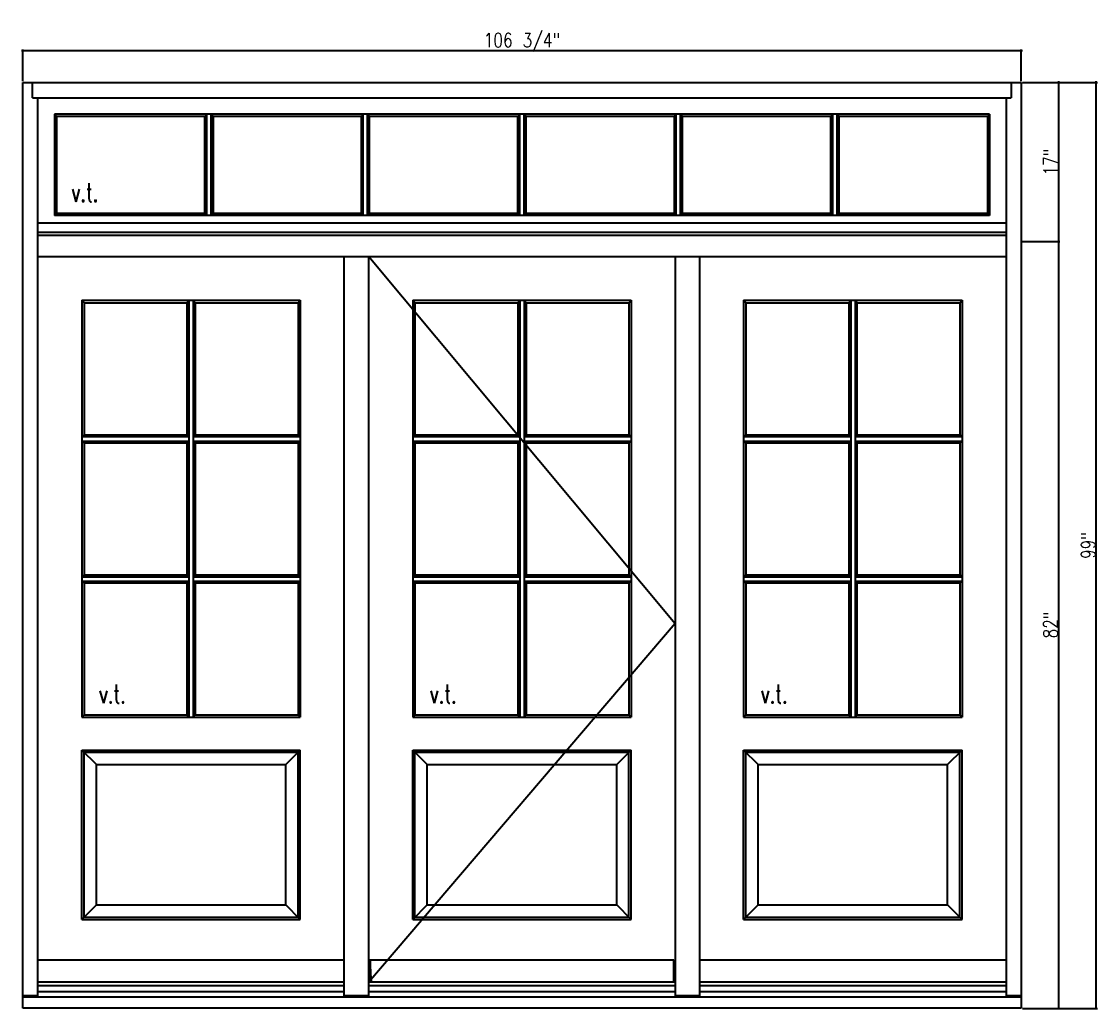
# Model space of a CAD drawing. Header units: inches. Extents: x 1985 to 11287, y 379 to 4336.
# Drawn here: x 9058 to 9173, y 3420.2 to 3525.8 of the extents above; entities that cross this region are included whole.
import ezdxf

# ---------------------------------------------------------------- set-up
doc = ezdxf.new("R2010")
doc.units = ezdxf.units.IN
doc.header["$MEASUREMENT"] = 0
doc.layers.get('0').update_dxf_attribs({"linetype": 'CONTINUOUS'})
doc.layers.get('Defpoints').update_dxf_attribs({"linetype": 'CONTINUOUS'})
for name, color, linetype in [('COTE1-1 99', 7, 'CONTINUOUS'), ('elevation 99', 7, 'CONTINUOUS'), ('opening side 99', 1, 'CONTINUOUS')]:
    doc.layers.add(name, color=color, linetype=linetype)
doc.styles.get("Standard").update_dxf_attribs({"font": 'txt.shx', "width": 0.8})
doc.dimstyles.new('Elevation', dxfattribs={"dimscale": 2, "dimtxt": 0.75, "dimasz": 0.0625, "dimexe": 0.0625, "dimexo": 0.0625, "dimgap": 0.0625, "dimtad": 1, "dimdec": 5, "dimzin": 0, "dimdsep": 46, "dimlunit": 5, "dimtxsty": 'Standard', "dimblk1": 'OBLIQUE', "dimblk2": 'OBLIQUE', "dimsah": 1, "dimcen": 2, "dimdle": 0.0625, "dimclrd": 1, "dimclre": 1, "dimadec": 1, "dimazin": 0, "dimtfac": 0.375, "dimtdec": 5, "dimtmove": 0, "dimatfit": 3, "dimldrblk": 'OBLIQUE', "dimfxl": 1, "dimfrac": 2, "dimtolj": 1, "dimtzin": 0, "dimarcsym": 0})

# ---------------------------------------------------------------- blocks, each defined once
blk = doc.blocks.new('_OBLIQUE')
at = {"color": 0, "linetype": 'ByBlock'}
blk.add_line((-0.5, -0.5), (0.5, 0.5), dxfattribs=at)
blk = doc.blocks.new('*D131')
at = {"layer": 'COTE1-1 99', "color": 1, "lineweight": -2, "transparency": 16777216}
for p, q in [((9058, 3522.7), (9165, 3522.7)), ((9058.13, 3519.42), (9058.13, 3522.83)), ((9164.88, 3519.42), (9164.88, 3522.83))]:
    blk.add_line(p, q, dxfattribs=at)
at = {"layer": 'Defpoints', "color": 0, "transparency": 16777216}
for p in [(9164.88, 3522.7), (9058.13, 3519.29), (9164.88, 3519.29)]:
    blk.add_point(p, dxfattribs=at)
at = {"layer": 'COTE1-1 99', "color": 1, "lineweight": -2, "transparency": 16777216, "xscale": 0.125, "yscale": 0.125, "zscale": 0.125, "rotation": 180}
blk.add_blockref('_OBLIQUE', (9058.13, 3522.7), dxfattribs=at)
at = {"layer": 'COTE1-1 99', "color": 1, "lineweight": -2, "transparency": 16777216, "xscale": 0.125, "yscale": 0.125, "zscale": 0.125}
blk.add_blockref('_OBLIQUE', (9164.88, 3522.7), dxfattribs=at)
at = {"layer": 'COTE1-1 99', "color": 0, "transparency": 16777216, "insert": (9111.5, 3523.58), "char_height": 1.5, "attachment_point": 5}
blk.add_mtext('\\A1;106 3/4"', dxfattribs=at)
blk = doc.blocks.new('*D132')
at = {"layer": 'COTE1-1 99', "color": 1, "lineweight": -2, "transparency": 16777216}
for p, q in [((9165, 3519.29), (9169.01, 3519.29)), ((9168.88, 3502.17), (9168.88, 3519.42)), ((9165, 3502.29), (9169.01, 3502.29))]:
    blk.add_line(p, q, dxfattribs=at)
at = {"layer": 'Defpoints', "color": 0, "transparency": 16777216}
for p in [(9164.88, 3519.29), (9168.88, 3519.29), (9164.88, 3502.29)]:
    blk.add_point(p, dxfattribs=at)
at = {"layer": 'COTE1-1 99', "color": 1, "lineweight": -2, "transparency": 16777216, "xscale": 0.125, "yscale": 0.125, "zscale": 0.125}
for p, rotation in [((9168.88, 3519.29), 90), ((9168.88, 3502.29), 270)]:
    blk.add_blockref('_OBLIQUE', p, dxfattribs=dict(at, rotation=rotation))
at = {"layer": 'COTE1-1 99', "color": 0, "transparency": 16777216, "insert": (9168.01, 3510.79), "char_height": 1.5, "attachment_point": 5, "rotation": 90}
blk.add_mtext('\\A1;17"', dxfattribs=at)
blk = doc.blocks.new('*D133')
at = {"layer": 'COTE1-1 99', "color": 1, "lineweight": -2, "transparency": 16777216}
for p, q in [((9165, 3502.29), (9169.01, 3502.29)), ((9168.88, 3420.17), (9168.88, 3502.42)), ((9165, 3420.29), (9169.01, 3420.29))]:
    blk.add_line(p, q, dxfattribs=at)
at = {"layer": 'Defpoints', "color": 0, "transparency": 16777216}
for p in [(9164.88, 3502.29), (9168.88, 3502.29), (9164.88, 3420.29)]:
    blk.add_point(p, dxfattribs=at)
at = {"layer": 'COTE1-1 99', "color": 1, "lineweight": -2, "transparency": 16777216, "xscale": 0.125, "yscale": 0.125, "zscale": 0.125}
for p, rotation in [((9168.88, 3502.29), 90), ((9168.88, 3420.29), 270)]:
    blk.add_blockref('_OBLIQUE', p, dxfattribs=dict(at, rotation=rotation))
at = {"layer": 'COTE1-1 99', "color": 0, "transparency": 16777216, "insert": (9168.01, 3461.29), "char_height": 1.5, "attachment_point": 5, "rotation": 90}
blk.add_mtext('\\A1;82"', dxfattribs=at)
blk = doc.blocks.new('*D134')
at = {"layer": 'COTE1-1 99', "color": 1, "lineweight": -2, "transparency": 16777216}
for p, q in [((9165, 3519.29), (9173.03, 3519.29)), ((9172.9, 3420.17), (9172.9, 3519.42)), ((9165, 3420.29), (9173.03, 3420.29))]:
    blk.add_line(p, q, dxfattribs=at)
at = {"layer": 'Defpoints', "color": 0, "transparency": 16777216}
for p in [(9164.88, 3519.29), (9172.9, 3519.29), (9164.88, 3420.29)]:
    blk.add_point(p, dxfattribs=at)
at = {"layer": 'COTE1-1 99', "color": 1, "lineweight": -2, "transparency": 16777216, "xscale": 0.125, "yscale": 0.125, "zscale": 0.125}
for p, rotation in [((9172.9, 3519.29), 90), ((9172.9, 3420.29), 270)]:
    blk.add_blockref('_OBLIQUE', p, dxfattribs=dict(at, rotation=rotation))
at = {"layer": 'COTE1-1 99', "color": 0, "transparency": 16777216, "insert": (9172.03, 3469.79), "char_height": 1.5, "attachment_point": 5, "rotation": 90}
blk.add_mtext('\\A1;99"', dxfattribs=at)

msp = doc.modelspace()

# ---------------------------------------------------------------- linework, layer by layer
at = {"layer": 'elevation 99'}
for p, q in [((9058.127671, 3519.293135), (9164.877671, 3519.293135)), ((9058.127671, 3420.293135), (9058.127671, 3519.293135)), ((9059.190171, 3517.668135), (9059.190171, 3519.293135)), ((9163.815171, 3519.293135), (9163.815171, 3517.668135)), ((9164.877671, 3519.293135), (9164.877671, 3420.293135)), ((9059.190171, 3517.668135), (9163.815171, 3517.668135)), ((9059.752671, 3502.918135), (9059.752671, 3517.668135)), ((9163.252671, 3517.668135), (9163.252671, 3502.918135)), ((9078.240758, 3515.909184), (9061.511567, 3515.909184)), ((9061.511567, 3515.909184), (9061.511567, 3505.052059)), ((9061.752638, 3515.668113), (9061.511567, 3515.909184)), ((9073.117321, 3515.668113), (9061.752638, 3515.668113)), ((9061.752638, 3515.668113), (9061.752638, 3505.29313)), ((9077.60683, 3515.668113), (9073.117321, 3515.668113)), ((9077.60683, 3515.668113), (9077.81103, 3515.909184)), ((9077.60683, 3505.29313), (9077.60683, 3515.668113)), ((9077.81103, 3505.052059), (9077.81103, 3515.909184)), ((9089.754284, 3515.909184), (9078.240758, 3515.909184)), ((9078.27763, 3505.052059), (9078.27763, 3515.909184)), ((9078.48183, 3515.668113), (9078.27763, 3515.909184)), ((9078.48183, 3505.29313), (9078.48183, 3515.668113)), ((9078.48183, 3515.668113), (9078.48183, 3505.29313)), ((9089.513213, 3515.668113), (9078.48183, 3515.668113)), ((9094.336121, 3515.668113), (9089.513213, 3515.668113)), ((9133.751258, 3515.909184), (9089.754284, 3515.909184)), ((9094.336121, 3515.668113), (9094.540321, 3515.909184)), ((9094.336121, 3505.29313), (9094.336121, 3515.668113)), ((9094.540321, 3505.052059), (9094.540321, 3515.909184)), ((9095.211121, 3515.668113), (9095.006921, 3515.909184)), ((9095.006921, 3505.052059), (9095.006921, 3515.909184)), ((9095.211121, 3505.29313), (9095.211121, 3515.668113)), ((9111.065271, 3515.668113), (9095.211121, 3515.668113)), ((9111.065271, 3515.668113), (9111.269471, 3515.909184)), ((9111.065271, 3505.29313), (9111.065271, 3515.668113)), ((9111.269471, 3505.052059), (9111.269471, 3515.909184)), ((9111.736071, 3505.052059), (9111.736071, 3515.909184)), ((9111.940271, 3515.668113), (9111.736071, 3515.909184)), ((9127.794421, 3515.668113), (9111.940271, 3515.668113)), ((9111.940271, 3505.29313), (9111.940271, 3515.668113)), ((9127.998621, 3515.909184), (9127.794421, 3515.668113)), ((9127.794421, 3505.29313), (9127.794421, 3515.668113)), ((9127.998621, 3505.052059), (9127.998621, 3515.909184)), ((9128.669421, 3515.668113), (9128.465221, 3515.909184)), ((9128.465221, 3505.052059), (9128.465221, 3515.909184)), ((9128.669421, 3505.29313), (9128.669421, 3515.668113)), ((9133.99233, 3515.668113), (9128.669421, 3515.668113)), ((9144.764784, 3515.909184), (9133.751258, 3515.909184)), ((9144.523713, 3515.668113), (9133.99233, 3515.668113)), ((9144.727913, 3515.909184), (9144.523713, 3515.668113)), ((9144.523713, 3505.29313), (9144.523713, 3515.668113)), ((9144.523713, 3515.668113), (9144.523713, 3505.29313)), ((9161.493976, 3515.909184), (9144.727913, 3515.909184)), ((9144.727913, 3505.052059), (9144.727913, 3515.909184)), ((9145.194513, 3505.052059), (9145.194513, 3515.909184)), ((9145.398713, 3515.668113), (9145.194513, 3515.909184)), ((9150.846521, 3515.668113), (9145.398713, 3515.668113)), ((9145.398713, 3505.29313), (9145.398713, 3515.668113)), ((9161.252905, 3515.668113), (9150.846521, 3515.668113)), ((9161.252905, 3515.668113), (9161.493976, 3515.909184)), ((9161.252905, 3515.668113), (9161.252905, 3505.29313)), ((9161.493976, 3515.909184), (9161.493976, 3505.052059)), ((9061.752638, 3505.29313), (9061.511567, 3505.052059)), ((9078.240758, 3505.052059), (9061.511567, 3505.052059)), ((9073.117321, 3505.29313), (9061.752638, 3505.29313)), ((9077.60683, 3505.29313), (9073.117321, 3505.29313)), ((9077.81103, 3505.052059), (9077.60683, 3505.29313)), ((9089.754284, 3505.052059), (9078.240758, 3505.052059)), ((9078.48183, 3505.29313), (9078.27763, 3505.052059)), ((9089.513213, 3505.29313), (9078.48183, 3505.29313)), ((9094.336121, 3505.29313), (9089.513213, 3505.29313)), ((9133.751258, 3505.052059), (9089.754284, 3505.052059)), ((9094.540321, 3505.052059), (9094.336121, 3505.29313)), ((9095.211121, 3505.29313), (9095.006921, 3505.052059)), ((9111.065271, 3505.29313), (9095.211121, 3505.29313)), ((9111.269471, 3505.052059), (9111.065271, 3505.29313)), ((9111.940271, 3505.29313), (9111.736071, 3505.052059)), ((9127.794421, 3505.29313), (9111.940271, 3505.29313)), ((9127.998621, 3505.052059), (9127.794421, 3505.29313)), ((9128.669421, 3505.29313), (9128.465221, 3505.052059)), ((9133.99233, 3505.29313), (9128.669421, 3505.29313)), ((9144.764784, 3505.052059), (9133.751258, 3505.052059)), ((9144.523713, 3505.29313), (9133.99233, 3505.29313)), ((9144.727913, 3505.052059), (9144.523713, 3505.29313)), ((9161.493976, 3505.052059), (9144.727913, 3505.052059)), ((9145.398713, 3505.29313), (9145.194513, 3505.052059)), ((9150.846521, 3505.29313), (9145.398713, 3505.29313)), ((9161.252905, 3505.29313), (9150.846521, 3505.29313)), ((9161.252905, 3505.29313), (9161.493976, 3505.052059)), ((9059.752671, 3504.293135), (9163.252671, 3504.293135)), ((9058.127671, 3420.293135), (9058.127671, 3503.293135)), ((9059.752671, 3502.918135), (9059.752671, 3503.293135)), ((9059.752671, 3503.293135), (9163.252671, 3503.293135)), ((9059.752671, 3500.668135), (9059.752671, 3502.918135)), ((9163.252671, 3502.918135), (9059.752671, 3502.918135)), ((9078.502671, 3503.293135), (9147.252671, 3503.293135)), ((9092.502671, 3503.293135), (9130.502671, 3503.293135)), ((9092.502671, 3503.293135), (9130.502671, 3503.293135)), ((9092.502671, 3503.293135), (9130.502671, 3503.293135)), ((9163.252671, 3503.293135), (9163.252671, 3502.918135)), ((9163.252671, 3502.918135), (9163.252671, 3500.668135)), ((9164.877671, 3502.293135), (9164.877671, 3420.293135)), ((9059.752671, 3500.668135), (9092.502671, 3500.668135)), ((9059.752671, 3421.62126), (9059.752671, 3500.668135)), ((9059.752671, 3500.668135), (9092.502671, 3500.668135)), ((9059.752671, 3421.62126), (9059.752671, 3500.668135)), ((9059.752671, 3500.668135), (9092.502671, 3500.668135)), ((9092.502671, 3500.668135), (9095.127671, 3500.668135)), ((9092.502671, 3421.62126), (9092.502671, 3500.668135)), ((9095.127671, 3500.668135), (9127.877671, 3500.668135)), ((9095.127671, 3421.62126), (9095.127671, 3500.668135)), ((9095.127671, 3500.668135), (9127.877671, 3500.668135)), ((9095.127671, 3500.668135), (9127.877671, 3500.668135)), ((9127.877671, 3500.668135), (9130.502671, 3500.668135)), ((9127.877671, 3500.668135), (9127.877671, 3421.62126)), ((9130.502671, 3500.668135), (9163.252671, 3500.668135)), ((9130.502671, 3500.668135), (9163.252671, 3500.668135)), ((9130.502671, 3421.62126), (9130.502671, 3500.668135)), ((9130.502671, 3500.668135), (9163.252671, 3500.668135)), ((9163.252671, 3500.668135), (9163.252671, 3421.62126)), ((9163.252671, 3500.668135), (9163.252671, 3421.62126)), ((9064.449085, 3495.998458), (9064.449085, 3451.431464)), ((9064.449085, 3495.998458), (9087.806258, 3495.998458)), ((9064.690156, 3495.730586), (9064.449085, 3495.998458)), ((9064.690156, 3495.730586), (9064.690156, 3481.627086)), ((9064.690156, 3495.730586), (9075.690171, 3495.730586)), ((9075.690171, 3495.730586), (9075.894371, 3495.998458)), ((9075.690171, 3495.730586), (9075.690171, 3481.627086)), ((9075.894371, 3495.998458), (9075.894371, 3451.431464)), ((9076.360971, 3495.998458), (9076.360971, 3451.431464)), ((9076.360971, 3495.998458), (9076.565171, 3495.730586)), ((9076.565171, 3495.730586), (9076.565171, 3481.627086)), ((9076.565171, 3495.730586), (9087.565187, 3495.730586)), ((9087.565187, 3495.730586), (9087.806258, 3495.998458)), ((9087.565187, 3495.730586), (9087.565187, 3481.627086)), ((9087.806258, 3495.998458), (9087.806258, 3451.431464)), ((9099.824085, 3495.998458), (9099.824085, 3451.431464)), ((9099.824085, 3495.998458), (9123.181258, 3495.998458)), ((9100.065156, 3495.730586), (9099.824085, 3495.998458)), ((9100.065156, 3495.730586), (9100.065156, 3481.627086)), ((9100.065156, 3495.730586), (9111.065171, 3495.730586)), ((9111.065171, 3495.730586), (9111.269371, 3495.998458)), ((9111.065171, 3495.730586), (9111.065171, 3481.627086)), ((9111.269371, 3495.998458), (9111.269371, 3451.431464)), ((9111.735971, 3495.998458), (9111.735971, 3451.431464)), ((9111.735971, 3495.998458), (9111.940171, 3495.730586)), ((9111.940171, 3495.730586), (9111.940171, 3481.627086)), ((9111.940171, 3495.730586), (9122.940187, 3495.730586)), ((9122.940187, 3495.730586), (9123.181258, 3495.998458)), ((9122.940187, 3495.730586), (9122.940187, 3481.627086)), ((9123.181258, 3495.998458), (9123.181258, 3451.431464)), ((9135.199085, 3495.998458), (9135.199085, 3451.431464)), ((9135.199085, 3495.998458), (9158.556258, 3495.998458)), ((9135.440156, 3495.730586), (9135.199085, 3495.998458)), ((9135.440156, 3495.730586), (9135.440156, 3481.627086)), ((9135.440156, 3495.730586), (9146.440171, 3495.730586)), ((9146.440171, 3495.730586), (9146.644371, 3495.998458)), ((9146.440171, 3495.730586), (9146.440171, 3481.627086)), ((9146.644371, 3495.998458), (9146.644371, 3451.431464)), ((9147.110971, 3495.998458), (9147.110971, 3451.431464)), ((9147.110971, 3495.998458), (9147.315171, 3495.730586)), ((9147.315171, 3495.730586), (9147.315171, 3481.627086)), ((9147.315171, 3495.730586), (9158.315187, 3495.730586)), ((9158.315187, 3495.730586), (9158.556258, 3495.998458)), ((9158.315187, 3495.730586), (9158.315187, 3481.627086)), ((9158.556258, 3495.998458), (9158.556258, 3451.431464)), ((9064.690156, 3481.627086), (9064.449085, 3481.422886)), ((9064.449085, 3481.422886), (9075.894371, 3481.422886)), ((9064.449085, 3480.956286), (9075.894371, 3480.956286)), ((9064.690156, 3480.752086), (9064.449085, 3480.956286)), ((9064.690156, 3481.627086), (9075.690171, 3481.627086)), ((9064.690156, 3480.752086), (9075.690171, 3480.752086)), ((9064.690156, 3480.752086), (9064.690156, 3466.648586)), ((9075.690171, 3481.627086), (9075.894371, 3481.422886)), ((9075.690171, 3480.752086), (9075.894371, 3480.956286)), ((9075.690171, 3480.752086), (9075.690171, 3466.648586)), ((9076.565171, 3481.627086), (9076.360971, 3481.422886)), ((9076.360971, 3481.422886), (9087.806258, 3481.422886)), ((9076.565171, 3480.752086), (9076.360971, 3480.956286)), ((9076.360971, 3480.956286), (9087.806258, 3480.956286)), ((9076.565171, 3481.627086), (9087.565187, 3481.627086)), ((9076.565171, 3480.752086), (9087.565187, 3480.752086)), ((9076.565171, 3480.752086), (9076.565171, 3466.648586)), ((9087.565187, 3481.627086), (9087.806258, 3481.422886)), ((9087.565187, 3480.752086), (9087.806258, 3480.956286)), ((9087.565187, 3480.752086), (9087.565187, 3466.648586)), ((9100.065156, 3481.627086), (9099.824085, 3481.422886)), ((9099.824085, 3481.422886), (9111.269371, 3481.422886)), ((9099.824085, 3480.956286), (9111.269371, 3480.956286)), ((9100.065156, 3480.752086), (9099.824085, 3480.956286)), ((9100.065156, 3481.627086), (9111.065171, 3481.627086)), ((9100.065156, 3480.752086), (9111.065171, 3480.752086)), ((9100.065156, 3480.752086), (9100.065156, 3466.648586)), ((9111.065171, 3481.627086), (9111.269371, 3481.422886)), ((9111.065171, 3480.752086), (9111.269371, 3480.956286)), ((9111.065171, 3480.752086), (9111.065171, 3466.648586)), ((9111.940171, 3481.627086), (9111.735971, 3481.422886)), ((9111.735971, 3481.422886), (9123.181258, 3481.422886)), ((9111.940171, 3480.752086), (9111.735971, 3480.956286)), ((9111.735971, 3480.956286), (9123.181258, 3480.956286)), ((9111.940171, 3481.627086), (9122.940187, 3481.627086)), ((9111.940171, 3480.752086), (9122.940187, 3480.752086)), ((9111.940171, 3480.752086), (9111.940171, 3466.648586)), ((9122.940187, 3481.627086), (9123.181258, 3481.422886)), ((9122.940187, 3480.752086), (9123.181258, 3480.956286)), ((9122.940187, 3480.752086), (9122.940187, 3466.648586)), ((9135.440156, 3481.627086), (9135.199085, 3481.422886)), ((9135.199085, 3481.422886), (9146.644371, 3481.422886)), ((9135.199085, 3480.956286), (9146.644371, 3480.956286)), ((9135.440156, 3480.752086), (9135.199085, 3480.956286)), ((9135.440156, 3481.627086), (9146.440171, 3481.627086)), ((9135.440156, 3480.752086), (9146.440171, 3480.752086)), ((9135.440156, 3480.752086), (9135.440156, 3466.648586)), ((9146.440171, 3481.627086), (9146.644371, 3481.422886)), ((9146.440171, 3480.752086), (9146.644371, 3480.956286)), ((9146.440171, 3480.752086), (9146.440171, 3466.648586)), ((9147.315171, 3481.627086), (9147.110971, 3481.422886)), ((9147.110971, 3481.422886), (9158.556258, 3481.422886)), ((9147.315171, 3480.752086), (9147.110971, 3480.956286)), ((9147.110971, 3480.956286), (9158.556258, 3480.956286)), ((9147.315171, 3481.627086), (9158.315187, 3481.627086)), ((9147.315171, 3480.752086), (9158.315187, 3480.752086)), ((9147.315171, 3480.752086), (9147.315171, 3466.648586)), ((9158.315187, 3481.627086), (9158.556258, 3481.422886)), ((9158.315187, 3480.752086), (9158.556258, 3480.956286)), ((9158.315187, 3480.752086), (9158.315187, 3466.648586)), ((9064.690156, 3466.648586), (9064.449085, 3466.444386)), ((9064.449085, 3466.444386), (9075.894371, 3466.444386)), ((9064.449085, 3465.982235), (9075.894371, 3465.982235)), ((9064.690156, 3466.648586), (9075.690171, 3466.648586)), ((9064.690156, 3465.778035), (9075.690171, 3465.778035)), ((9064.690156, 3465.778035), (9064.690156, 3451.672535)), ((9075.690171, 3465.778035), (9075.690171, 3451.672535)), ((9076.360971, 3466.444386), (9087.806258, 3466.444386)), ((9076.360971, 3465.982235), (9087.806258, 3465.982235)), ((9076.565171, 3466.648586), (9087.565187, 3466.648586)), ((9076.565171, 3465.778035), (9076.565171, 3451.672535)), ((9076.565171, 3465.778035), (9087.565187, 3465.778035)), ((9087.565187, 3466.648586), (9087.806258, 3466.444386)), ((9087.565187, 3465.778035), (9087.806258, 3465.982235)), ((9087.565187, 3465.778035), (9087.565187, 3451.672535)), ((9100.065156, 3466.648586), (9099.824085, 3466.444386)), ((9099.824085, 3466.444386), (9111.269371, 3466.444386)), ((9099.824085, 3465.982235), (9111.269371, 3465.982235)), ((9100.065156, 3466.648586), (9111.065171, 3466.648586)), ((9100.065156, 3465.778035), (9111.065171, 3465.778035)), ((9100.065156, 3465.778035), (9100.065156, 3451.672535)), ((9111.065171, 3465.778035), (9111.065171, 3451.672535)), ((9111.735971, 3466.444386), (9123.181258, 3466.444386)), ((9111.735971, 3465.982235), (9123.181258, 3465.982235)), ((9111.940171, 3466.648586), (9122.940187, 3466.648586)), ((9111.940171, 3465.778035), (9111.940171, 3451.672535)), ((9111.940171, 3465.778035), (9122.940187, 3465.778035)), ((9122.940187, 3466.648586), (9123.181258, 3466.444386)), ((9122.940187, 3465.778035), (9123.181258, 3465.982235)), ((9122.940187, 3465.778035), (9122.940187, 3451.672535)), ((9135.440156, 3466.648586), (9135.199085, 3466.444386)), ((9135.199085, 3466.444386), (9146.644371, 3466.444386)), ((9135.199085, 3465.982235), (9146.644371, 3465.982235)), ((9135.440156, 3466.648586), (9146.440171, 3466.648586)), ((9135.440156, 3465.778035), (9146.440171, 3465.778035)), ((9135.440156, 3465.778035), (9135.440156, 3451.672535)), ((9146.440171, 3465.778035), (9146.440171, 3451.672535)), ((9147.110971, 3466.444386), (9158.556258, 3466.444386)), ((9147.110971, 3465.982235), (9158.556258, 3465.982235)), ((9147.315171, 3466.648586), (9158.315187, 3466.648586)), ((9147.315171, 3465.778035), (9147.315171, 3451.672535)), ((9147.315171, 3465.778035), (9158.315187, 3465.778035)), ((9158.315187, 3466.648586), (9158.556258, 3466.444386)), ((9158.315187, 3465.778035), (9158.556258, 3465.982235)), ((9158.315187, 3465.778035), (9158.315187, 3451.672535)), ((9064.449085, 3451.431464), (9064.690156, 3451.672535)), ((9064.449085, 3451.431464), (9087.806258, 3451.431464)), ((9064.690156, 3451.672535), (9075.690171, 3451.672535)), ((9075.690171, 3451.672535), (9075.894371, 3451.431464)), ((9076.565171, 3451.672535), (9076.360971, 3451.431464)), ((9076.565171, 3451.672535), (9087.565187, 3451.672535)), ((9087.806258, 3451.431464), (9087.565187, 3451.672535)), ((9099.824085, 3451.431464), (9100.065156, 3451.672535)), ((9099.824085, 3451.431464), (9123.181258, 3451.431464)), ((9100.065156, 3451.672535), (9111.065171, 3451.672535)), ((9111.065171, 3451.672535), (9111.269371, 3451.431464)), ((9111.940171, 3451.672535), (9111.735971, 3451.431464)), ((9111.940171, 3451.672535), (9122.940187, 3451.672535)), ((9123.181258, 3451.431464), (9122.940187, 3451.672535)), ((9135.199085, 3451.431464), (9135.440156, 3451.672535)), ((9135.199085, 3451.431464), (9158.556258, 3451.431464)), ((9135.440156, 3451.672535), (9146.440171, 3451.672535)), ((9146.440171, 3451.672535), (9146.644371, 3451.431464)), ((9147.315171, 3451.672535), (9147.110971, 3451.431464)), ((9147.315171, 3451.672535), (9158.315187, 3451.672535)), ((9158.556258, 3451.431464), (9158.315187, 3451.672535)), ((9066.002598, 3446.359985), (9064.449026, 3447.913606)), ((9064.449026, 3429.802024), (9064.449026, 3447.913606)), ((9064.449026, 3447.913606), (9087.806302, 3447.913606)), ((9064.690098, 3430.043096), (9064.690098, 3447.672485)), ((9064.690098, 3447.672485), (9087.565231, 3447.672485)), ((9087.806302, 3447.913606), (9086.252731, 3446.359985)), ((9087.565231, 3430.043096), (9087.565231, 3447.672485)), ((9087.806302, 3429.802024), (9087.806302, 3447.913606)), ((9099.824026, 3447.913606), (9123.181302, 3447.913606)), ((9099.824026, 3429.802024), (9099.824026, 3447.913606)), ((9101.377598, 3446.359985), (9099.824026, 3447.913606)), ((9100.065098, 3447.672485), (9122.940231, 3447.672485)), ((9100.065098, 3430.043096), (9100.065098, 3447.672485)), ((9123.181302, 3447.913606), (9121.627731, 3446.359985)), ((9122.940231, 3430.043096), (9122.940231, 3447.672485)), ((9123.181302, 3429.802024), (9123.181302, 3447.913606)), ((9136.752598, 3446.359985), (9135.199026, 3447.913606)), ((9135.199026, 3429.802024), (9135.199026, 3447.913606)), ((9135.199026, 3447.913606), (9158.556302, 3447.913606)), ((9135.440098, 3430.043096), (9135.440098, 3447.672485)), ((9135.440098, 3447.672485), (9158.315231, 3447.672485)), ((9158.556302, 3447.913606), (9157.002731, 3446.359985)), ((9158.315231, 3430.043096), (9158.315231, 3447.672485)), ((9158.556302, 3429.802024), (9158.556302, 3447.913606)), ((9066.002598, 3431.355596), (9066.002598, 3446.359985)), ((9066.002598, 3446.359985), (9086.252731, 3446.359985)), ((9086.252731, 3431.355596), (9086.252731, 3446.359985)), ((9101.377598, 3446.359985), (9121.627731, 3446.359985)), ((9101.377598, 3431.355596), (9101.377598, 3446.359985)), ((9121.627731, 3431.355596), (9121.627731, 3446.359985)), ((9136.752598, 3431.355596), (9136.752598, 3446.359985)), ((9136.752598, 3446.359985), (9157.002731, 3446.359985)), ((9157.002731, 3431.355596), (9157.002731, 3446.359985)), ((9064.449026, 3429.802024), (9066.002598, 3431.355596)), ((9066.002598, 3431.355596), (9086.252731, 3431.355596)), ((9087.806302, 3429.802024), (9086.252731, 3431.355596)), ((9099.824026, 3429.802024), (9101.377598, 3431.355596)), ((9101.377598, 3431.355596), (9121.627731, 3431.355596)), ((9123.181302, 3429.802024), (9121.627731, 3431.355596)), ((9135.199026, 3429.802024), (9136.752598, 3431.355596)), ((9136.752598, 3431.355596), (9157.002731, 3431.355596)), ((9158.556302, 3429.802024), (9157.002731, 3431.355596)), ((9064.690098, 3430.043096), (9087.565231, 3430.043096)), ((9100.065098, 3430.043096), (9122.940231, 3430.043096)), ((9135.440098, 3430.043096), (9158.315231, 3430.043096)), ((9064.449026, 3429.802024), (9087.806302, 3429.802024)), ((9099.824026, 3429.802024), (9123.181302, 3429.802024)), ((9135.199026, 3429.802024), (9158.556302, 3429.802024)), ((9059.752671, 3425.48063), (9092.502671, 3425.48063)), ((9059.877671, 3425.48063), (9092.377671, 3425.48063)), ((9095.252671, 3423.10563), (9095.252671, 3425.48063)), ((9095.252671, 3425.48063), (9127.752671, 3425.48063)), ((9095.252671, 3423.10563), (9095.252671, 3425.48063)), ((9095.252671, 3425.48063), (9127.752671, 3425.48063)), ((9127.752671, 3423.10563), (9127.752671, 3425.48063)), ((9127.752671, 3423.10563), (9127.752671, 3425.48063)), ((9130.502671, 3425.48063), (9163.252671, 3425.48063)), ((9130.627671, 3425.48063), (9163.127671, 3425.48063)), ((9095.330003, 3423.23063), (9095.319375, 3423.10563)), ((9095.330003, 3423.23063), (9095.319375, 3423.10563)), ((9095.339428, 3423.10563), (9095.330003, 3423.23063)), ((9095.339428, 3423.10563), (9095.330003, 3423.23063)), ((9095.377671, 3423.29313), (9095.377671, 3423.10563)), ((9095.377671, 3423.29313), (9095.377671, 3423.10563)), ((9092.502671, 3423.10563), (9059.752671, 3423.10563)), ((9092.502671, 3423.10563), (9059.752671, 3423.10563)), ((9092.502671, 3422.714011), (9059.752671, 3422.714011)), ((9092.502671, 3422.714011), (9059.752671, 3422.714011)), ((9092.502671, 3422.04313), (9059.752671, 3422.04313)), ((9127.877671, 3423.10563), (9095.127671, 3423.10563)), ((9127.877671, 3423.10563), (9095.127671, 3423.10563)), ((9127.877671, 3422.714011), (9095.127671, 3422.714011)), ((9127.877671, 3422.714011), (9095.127671, 3422.714011)), ((9127.877671, 3422.04313), (9095.127671, 3422.04313)), ((9163.252671, 3423.10563), (9130.502671, 3423.10563)), ((9163.252671, 3423.10563), (9130.502671, 3423.10563)), ((9163.252671, 3422.714011), (9130.502671, 3422.714011)), ((9163.252671, 3422.714011), (9130.502671, 3422.714011)), ((9163.252671, 3422.04313), (9130.502671, 3422.04313)), ((9059.752671, 3421.62126), (9058.127671, 3421.62126)), ((9059.752671, 3421.62126), (9058.127671, 3421.62126)), ((9095.127671, 3421.480635), (9058.127671, 3421.480635)), ((9095.127671, 3421.480635), (9058.127671, 3421.480635)), ((9095.127671, 3421.62126), (9092.502671, 3421.62126)), ((9095.127671, 3421.62126), (9092.502671, 3421.62126)), ((9095.127671, 3421.62126), (9092.502671, 3421.62126)), ((9095.127671, 3421.62126), (9092.502671, 3421.62126)), ((9130.502671, 3421.480635), (9092.502671, 3421.480635)), ((9130.502671, 3421.480635), (9092.502671, 3421.480635)), ((9130.502671, 3421.62126), (9127.877671, 3421.62126)), ((9130.502671, 3421.62126), (9127.877671, 3421.62126)), ((9130.502671, 3421.62126), (9127.877671, 3421.62126)), ((9130.502671, 3421.62126), (9127.877671, 3421.62126)), ((9164.877671, 3421.480635), (9127.877671, 3421.480635)), ((9164.877671, 3421.480635), (9127.877671, 3421.480635)), ((9164.877671, 3421.62126), (9163.252671, 3421.62126)), ((9164.877671, 3421.62126), (9163.252671, 3421.62126)), ((9095.127671, 3420.293135), (9058.127671, 3420.293135)), ((9095.127671, 3420.293135), (9058.127671, 3420.293135)), ((9095.127671, 3420.293135), (9059.752671, 3420.293135)), ((9095.127671, 3420.293135), (9059.752671, 3420.293135)), ((9095.127671, 3420.293135), (9066.252671, 3420.293135)), ((9095.127671, 3420.293135), (9066.252671, 3420.293135)), ((9130.502671, 3420.293135), (9092.502671, 3420.293135)), ((9130.502671, 3420.293135), (9092.502671, 3420.293135)), ((9130.502671, 3420.293135), (9095.127671, 3420.293135)), ((9130.502671, 3420.293135), (9095.127671, 3420.293135)), ((9130.502671, 3420.293135), (9101.627671, 3420.293135)), ((9130.502671, 3420.293135), (9101.627671, 3420.293135)), ((9164.877671, 3420.293135), (9127.877671, 3420.293135)), ((9164.877671, 3420.293135), (9127.877671, 3420.293135)), ((9164.877671, 3420.293135), (9130.502671, 3420.293135)), ((9164.877671, 3420.293135), (9130.502671, 3420.293135)), ((9164.877671, 3420.293135), (9137.002671, 3420.293135)), ((9164.877671, 3420.293135), (9137.002671, 3420.293135))]:
    msp.add_line(p, q, dxfattribs=at)
at = {"layer": 'elevation 99', "color": 7}
for p, q in [((9064.690156, 3465.778035), (9064.449085, 3465.982235)), ((9075.690171, 3466.648586), (9075.894371, 3466.444386)), ((9075.690171, 3465.778035), (9075.894371, 3465.982235)), ((9076.565171, 3466.648586), (9076.360971, 3466.444386)), ((9076.565171, 3465.778035), (9076.360971, 3465.982235)), ((9100.065156, 3465.778035), (9099.824085, 3465.982235)), ((9111.065171, 3466.648586), (9111.269371, 3466.444386)), ((9111.065171, 3465.778035), (9111.269371, 3465.982235)), ((9111.940171, 3466.648586), (9111.735971, 3466.444386)), ((9111.940171, 3465.778035), (9111.735971, 3465.982235)), ((9135.440156, 3465.778035), (9135.199085, 3465.982235)), ((9146.440171, 3466.648586), (9146.644371, 3466.444386)), ((9146.440171, 3465.778035), (9146.644371, 3465.982235)), ((9147.315171, 3466.648586), (9147.110971, 3466.444386)), ((9147.315171, 3465.778035), (9147.110971, 3465.982235))]:
    msp.add_line(p, q, dxfattribs=at)
at = {"layer": 'elevation 99'}
for centre, radius, start, end in [((9094.866124, 3425.339174), 0.411617, 358.50852396, 20.09998572), ((9094.866124, 3425.339174), 0.411617, 358.50852396, 20.09998572), ((9113.418134, 3425.215871), 18.140881, 179.64439829, 185.67036068), ((9113.418134, 3425.215871), 18.140881, 179.64439829, 185.67036068), ((9092.720139, 3423.121218), 2.663087, 3.70121646, 6.51673922), ((9092.720139, 3423.121218), 2.663087, 3.70121646, 6.51673922)]:
    msp.add_arc(centre, radius, start, end, dxfattribs=at)
at = {"layer": 'opening side 99', "color": 1}
for p, q in [((9095.127671, 3500.668135), (9127.877671, 3461.457198)), ((9127.877671, 3461.457198), (9095.127671, 3423.10563))]:
    msp.add_line(p, q, dxfattribs=at)

# ---------------------------------------------------------------- texts
at = {"layer": 'elevation 99', "width": 0.7}
for p in [(9063.332573, 3506.538394), (9066.270091, 3452.917798), (9101.645032, 3452.917798), (9137.020091, 3452.917798)]:
    msp.add_text('v.t.', height=2, dxfattribs=at).set_placement(p)

# ---------------------------------------------------------------- dimensions: what is measured, and where the dimension line sits
at = {"layer": 'COTE1-1 99'}
dim = msp.add_linear_dim(base=(9164.877671, 3522.700812), p1=(9058.127671, 3519.293135), p2=(9164.877671, 3519.293135), dimstyle='Elevation', override={"dimtxt": 0.75, "dimdec": 5, "dimlunit": 5, "dimpost": '"'}, dxfattribs=at)
dim.commit()
dim.dimension.update_dxf_attribs({"geometry": '*D131', "text_midpoint": (9111.502671, 3523.575812)})
for base, p1, p2, override, picture, middle in [((9168.881225, 3519.293135), (9164.877671, 3502.293135), (9164.877671, 3519.293135), {"dimtxt": 0.75, "dimdec": 5, "dimlunit": 5, "dimpost": '"'}, '*D132', (9168.006225, 3510.793135)), ((9172.90183, 3519.293135), (9164.877671, 3420.293135), (9164.877671, 3519.293135), {"dimpost": '"'}, '*D134', (9172.02683, 3469.793135)), ((9168.881225, 3502.293135), (9164.877671, 3420.293135), (9164.877671, 3502.293135), {"dimtxt": 0.75, "dimdec": 5, "dimlunit": 5, "dimpost": '"'}, '*D133', (9168.006225, 3461.293135))]:
    dim = msp.add_linear_dim(base=base, p1=p1, p2=p2, angle=90, dimstyle='Elevation', override=override, dxfattribs=at)
    dim.commit()
    dim.dimension.update_dxf_attribs({"geometry": picture, "text_midpoint": middle})

doc.saveas('drawing.dxf')
